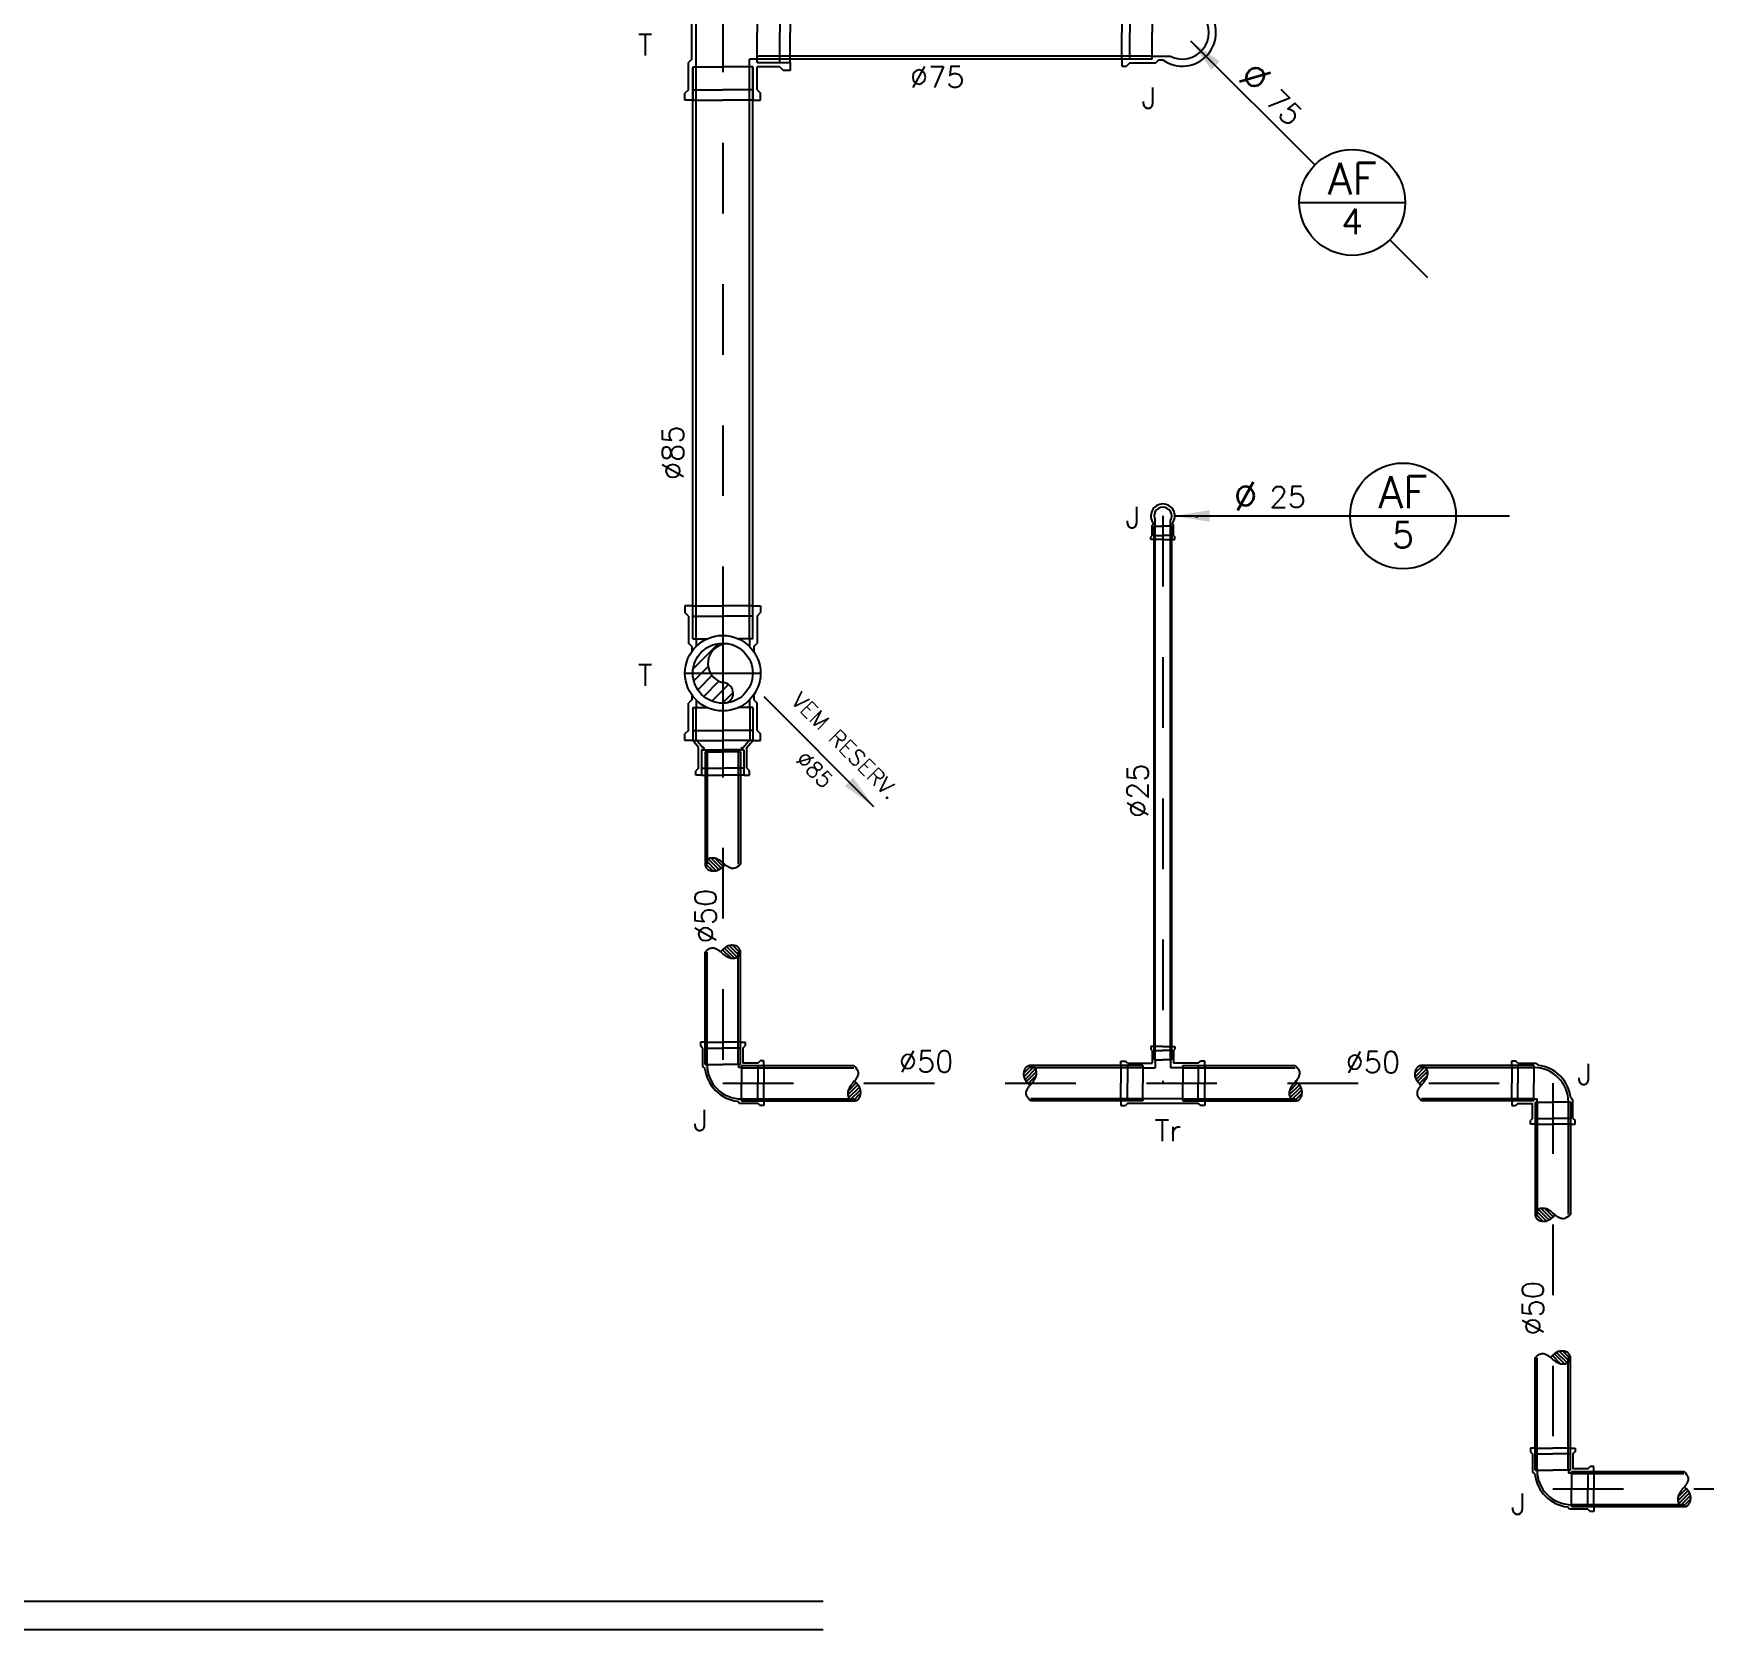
# Model space of a CAD drawing. Header units: millimetres. Extents: x -2485 to 3289, y -257 to 1952.
# Drawn here: x 61.484 to 63.851, y 23.244 to 25.505 of the extents above; entities that cross this region are included whole.
import ezdxf
from ezdxf.enums import TextEntityAlignment as Align

# ---------------------------------------------------------------- set-up
doc = ezdxf.new("R2010")
doc.units = ezdxf.units.MM
doc.header["$LTSCALE"] = 0.3
doc.linetypes.add('CONTINUO', pattern=[0])
doc.linetypes.add('HID', pattern=[0.37, 0.07, -0.1, 0.03, -0.1, 0.07])
for name, color, linetype in [('AF', 4, 'Continuous'), ('PAREDE', 7, 'CONTINUO'), ('TEX', 11, 'Continuous'), ('TEXTO', 3, 'Continuous'), ('TUB', 1, 'Continuous'), ('VISTAS', 1, 'Continuous')]:
    doc.layers.add(name, color=color, linetype=linetype)
doc.layers.add('prumada', color=9, linetype='Continuous', lineweight=15)
doc.styles.add('ROMANS', font='romans.shx', dxfattribs={"height": 0.03})

# ---------------------------------------------------------------- blocks, each defined once
blk = doc.blocks.new('N315')
at = {"layer": 'TEX', "color": 11}
blk.add_line((0.0115, -0.0115), (0.1875, -0.1875), dxfattribs=at)
at = {"layer": 'TEX', "color": 5, "linetype": 'Continuous'}
blk.add_line((0.1655, -0.2405), (0.3155, -0.2405), dxfattribs=at)
at = {"layer": 'TEX'}
blk.add_line((0.2936, -0.2936), (0.347, -0.347), dxfattribs=at)
at = {"layer": 'TEX', "color": 5, "linetype": 'Continuous'}
blk.add_circle((0.2405, -0.2405), 0.075, dxfattribs=at)
at = {"layer": 'TEX', "color": 11}
blk.add_solid([(0.0409, -0.0527), (0.0527, -0.0409), (0.0115, -0.0115)], dxfattribs=at)
at = {"layer": 'TEX', "color": 5, "style": 'ROMANS'}
blk.add_text('%%c', height=0.04, rotation=315, dxfattribs=at).set_placement((0.0766, -0.0649))
at = {"layer": 'TEX', "color": 5, "linetype": 'Continuous', "style": 'ROMANS'}
blk.add_attdef('N', (0.1153, -0.0984), '', height=0.03, rotation=315, dxfattribs=at)
at = {"layer": 'TEX', "color": 9, "linetype": 'Continuous', "style": 'ROMANS'}
for tag, height, p in [('L', 0.045, (0.2405, -0.2293)), ('N', 0.036, (0.2405, -0.2855))]:
    blk.add_attdef(tag, text='', height=height, dxfattribs=at).set_placement(p, align=Align.CENTER)
blk = doc.blocks.new('S-S')
at = {"layer": 'TEX', "color": 11}
blk.add_line((0.2202, 0), (0, 0), dxfattribs=at)
blk.add_solid([(0.1702, 0.0083), (0.1702, -0.0083), (0.2202, 0)], dxfattribs=at)
blk = doc.blocks.new('85')
at = {"layer": 'TEX', "color": 9, "style": 'ROMANS'}
blk.add_text('%%c85', height=0.03, dxfattribs=at).set_placement((0, 0))
blk = doc.blocks.new('50')
at = {"layer": 'TEX', "color": 9, "style": 'ROMANS'}
blk.add_text('%%c50', height=0.03, dxfattribs=at).set_placement((0, 0))
blk = doc.blocks.new('25')
at = {"layer": 'TEX', "color": 9, "style": 'ROMANS'}
blk.add_text('%%c25', height=0.03, dxfattribs=at).set_placement((0, 0))
blk = doc.blocks.new('75')
at = {"layer": 'TEX', "color": 9, "style": 'ROMANS'}
blk.add_text('%%c75', height=0.03, dxfattribs=at).set_placement((0, 0))
blk = doc.blocks.new('85at')
at = {"layer": 'AF', "color": 1}
for p, q in [((0, 0.0535), (0, -0.0548)), ((0.0535, 0), (-0.0535, 0))]:
    blk.add_line(p, q, dxfattribs=at)
at = {"layer": 'AF', "color": 7}
for p, q in [((-0.0114, 0.0054), (-0.0329, 0.0269)), ((-0.0032, 0.0153), (-0.0234, 0.0355)), ((0, 0.03), (-0.011, 0.041)), ((0.0094, 0.0207), (0, 0.03)), ((0.0421, 0.006), (0.006, 0.0421)), ((-0.042, 0), (-0.043, 0.001)), ((-0.0272, -0.0148), (-0.0425, 0.0005)), ((-0.024, 0), (-0.0395, 0.0156)), ((-0.0158, -0.0082), (-0.024, 0))]:
    blk.add_line(p, q, dxfattribs=at)
at = {"layer": 'AF', "color": 3}
for radius in [0.0535, 0.0425]:
    blk.add_circle((0, 0), radius, dxfattribs=at)
for centre, radius, start, end in [((-0.0282, 0), 0.0148, 270, 0), ((0.0138, -0.007), 0.028, 358.5128, 165.498), ((-0.0282, 0), 0.0148, 198.8769, 270)]:
    blk.add_arc(centre, radius, start, end, dxfattribs=at)
blk = doc.blocks.new('T85T')
at = {"layer": 'AF', "color": 3}
for p, q in [((-0.0955, 0.0425), (-0.0955, 0.0535)), ((-0.0955, 0.0535), (-0.086, 0.0535)), ((-0.081, 0.0485), (-0.086, 0.0535)), ((-0.081, 0.0485), (-0.0425, 0.0485)), ((-0.0378, 0.0438), (-0.0425, 0.0485)), ((0.0378, 0.0438), (0.0425, 0.0485)), ((0.081, 0.0485), (0.0425, 0.0485)), ((0.081, 0.0485), (0.086, 0.0535)), ((0.0955, 0.0535), (0.086, 0.0535)), ((0.0955, 0.0425), (0.0955, 0.0535)), ((-0.0955, 0.0425), (-0.0955, 0)), ((-0.0485, 0.0425), (-0.0955, 0.0425)), ((-0.081, 0.0425), (-0.081, 0)), ((-0.0485, 0.0425), (-0.0485, 0.0226)), ((-0.0379, 0.0378), (-0.0485, 0.0378)), ((-0.0307, 0.0438), (-0.0378, 0.0438)), ((0.0378, 0.0438), (0.0307, 0.0438)), ((0.0485, 0.0378), (0.0379, 0.0378)), ((0.0485, 0.0425), (0.0955, 0.0425)), ((0.0485, 0.0425), (0.0485, 0.0226)), ((0.081, 0.0425), (0.081, 0)), ((0.0955, 0.0425), (0.0955, 0)), ((-0.0955, -0.0425), (-0.0955, 0)), ((-0.081, -0.0425), (-0.081, 0)), ((-0.0485, -0.0425), (-0.0485, -0.0226)), ((0.0485, -0.0425), (0.0485, -0.0226)), ((0.081, -0.0425), (0.081, 0)), ((0.0955, -0.0425), (0.0955, 0)), ((-0.0955, -0.0425), (-0.0955, -0.0535)), ((-0.0485, -0.0425), (-0.0955, -0.0425)), ((-0.0379, -0.0378), (-0.0485, -0.0378)), ((-0.0378, -0.0438), (-0.0425, -0.0485)), ((-0.0307, -0.0438), (-0.0378, -0.0438)), ((0.0378, -0.0438), (0.0307, -0.0438)), ((0.0378, -0.0438), (0.0425, -0.0485)), ((0.0485, -0.0378), (0.0379, -0.0378)), ((0.0485, -0.0425), (0.0955, -0.0425)), ((0.0955, -0.0425), (0.0955, -0.0535)), ((-0.0955, -0.0535), (-0.086, -0.0535)), ((-0.081, -0.0485), (-0.086, -0.0535)), ((-0.081, -0.0485), (-0.0425, -0.0485)), ((0.081, -0.0485), (0.0425, -0.0485)), ((0.081, -0.0485), (0.086, -0.0535)), ((0.0955, -0.0535), (0.086, -0.0535))]:
    blk.add_line(p, q, dxfattribs=at)
at = {"layer": 'AF'}
blk.add_blockref('85at', (0, 0), dxfattribs=at)
blk = doc.blocks.new('T85')
at = {"layer": 'AF', "color": 3}
for p, q in [((-0.0425, 0.0955), (-0.0535, 0.0955)), ((-0.0535, 0.0955), (-0.0535, 0.086)), ((-0.0425, 0.0955), (0, 0.0955)), ((-0.0425, 0.0485), (-0.0425, 0.0955)), ((0.0425, 0.0955), (0, 0.0955)), ((0.0425, 0.0955), (0.0535, 0.0955)), ((0.0425, 0.0485), (0.0425, 0.0955)), ((0.0535, 0.0955), (0.0535, 0.086)), ((-0.0485, 0.081), (-0.0535, 0.086)), ((-0.0485, 0.081), (-0.0485, 0.0425)), ((-0.0425, 0.081), (0, 0.081)), ((0.0425, 0.081), (0, 0.081)), ((0.0485, 0.081), (0.0535, 0.086)), ((0.0485, 0.081), (0.0485, 0.0485)), ((-0.0425, 0.0485), (0, 0.0485)), ((-0.0378, -0.0485), (-0.0378, 0.0485)), ((0.0425, 0.0485), (0, 0.0485)), ((0.0378, 0.0485), (0.0378, 0.0378)), ((0.081, 0.0485), (0.0485, 0.0485)), ((0.081, 0.0485), (0.086, 0.0535)), ((0.0955, 0.0535), (0.086, 0.0535)), ((0.0955, 0.0425), (0.0955, 0.0535)), ((-0.0438, 0.0378), (-0.0485, 0.0425)), ((-0.0438, -0.0378), (-0.0438, 0.0378)), ((0.0485, 0.0378), (0.0378, 0.0378)), ((0.0485, 0.0425), (0.0485, 0)), ((0.0485, 0.0425), (0.0955, 0.0425)), ((0.081, 0.0425), (0.081, 0)), ((0.0955, 0.0425), (0.0955, 0)), ((0.0485, -0.0425), (0.0485, 0)), ((0.081, -0.0425), (0.081, 0)), ((0.0955, -0.0425), (0.0955, 0)), ((-0.0438, -0.0378), (-0.0485, -0.0425)), ((-0.0485, -0.081), (-0.0485, -0.0425)), ((0.0378, -0.0485), (0.0378, -0.0378)), ((0.0485, -0.0378), (0.0378, -0.0378)), ((0.0485, -0.0425), (0.0955, -0.0425)), ((0.0955, -0.0425), (0.0955, -0.0535)), ((-0.0425, -0.0485), (0, -0.0485)), ((-0.0425, -0.0485), (-0.0425, -0.0955)), ((0.0425, -0.0485), (0, -0.0485)), ((0.0425, -0.0485), (0.0425, -0.0955)), ((0.081, -0.0485), (0.0485, -0.0485)), ((0.0485, -0.081), (0.0485, -0.0485)), ((0.081, -0.0485), (0.086, -0.0535)), ((0.0955, -0.0535), (0.086, -0.0535)), ((-0.0485, -0.081), (-0.0535, -0.086)), ((-0.0535, -0.0955), (-0.0535, -0.086)), ((-0.0425, -0.081), (0, -0.081)), ((0.0425, -0.081), (0, -0.081)), ((0.0485, -0.081), (0.0535, -0.086)), ((0.0535, -0.0955), (0.0535, -0.086)), ((-0.0425, -0.0955), (-0.0535, -0.0955)), ((-0.0425, -0.0955), (0, -0.0955)), ((0.0425, -0.0955), (0, -0.0955)), ((0.0425, -0.0955), (0.0535, -0.0955))]:
    blk.add_line(p, q, dxfattribs=at)
blk = doc.blocks.new('J90A75C')
at = {"layer": 'AF', "color": 3}
for p, q in [((0.0745, 0.0427), (0.0792, 0.0475)), ((0.0858, 0.0475), (0.0792, 0.0475)), ((0.0858, 0.0375), (0.0858, 0.0475)), ((0.0427, 0.0333), (0.0172, 0.0333)), ((0.0333, 0.0386), (0.0277, 0.0386)), ((0.0333, 0.0386), (0.0375, 0.0427)), ((0.0745, 0.0427), (0.0375, 0.0427)), ((0.0427, 0.0375), (0.0427, 0)), ((0.0427, 0.0375), (0.0858, 0.0375)), ((0.0745, 0.0375), (0.0745, 0)), ((0.0858, 0.0375), (0.0858, 0)), ((0.0427, -0.0375), (0.0427, 0)), ((0.0745, -0.0375), (0.0745, 0)), ((0.0858, -0.0375), (0.0858, 0)), ((0.0427, -0.0333), (0.0172, -0.0333)), ((0.0333, -0.0386), (0.0277, -0.0386)), ((0.0333, -0.0386), (0.0375, -0.0427)), ((0.0745, -0.0427), (0.0375, -0.0427)), ((0.0427, -0.0375), (0.0858, -0.0375)), ((0.0745, -0.0427), (0.0792, -0.0475)), ((0.0858, -0.0375), (0.0858, -0.0475)), ((0.0858, -0.0475), (0.0792, -0.0475))]:
    blk.add_line(p, q, dxfattribs=at)
for radius, start, end in [(0.0475, 54.3285, 305.6715), (0.0375, 62.623, 297.377)]:
    blk.add_arc((0, 0), radius, start, end, dxfattribs=at)
blk = doc.blocks.new('BR60X50')
at = {"layer": 'AF', "color": 3}
for p, q in [((0, 0.03), (0.036, 0.03)), ((0, 0.0264), (0, 0.03)), ((0, 0.03), (0, 0)), ((0.00288, 0.025), (0.036, 0.025)), ((0.00288, 0.025), (0.00288, 0)), ((0.00288, 0.02112), (0.00288, 0.025)), ((0.036, 0.03), (0.036, 0)), ((0, -0.03), (0, 0)), ((0.00288, 0.02112), (0.00012, 0.02112)), ((0.00288, -0.025), (0.00288, 0)), ((0.00288, -0.02112), (0.00012, -0.02112)), ((0.00288, -0.02112), (0.00288, -0.025)), ((0.036, -0.03), (0.036, 0)), ((0, -0.0264), (0, -0.03)), ((0, -0.03), (0.036, -0.03)), ((0.00288, -0.025), (0.036, -0.025))]:
    blk.add_line(p, q, dxfattribs=at)
blk = doc.blocks.new('J90A50')
at = {"layer": 'AF', "color": 3}
for p, q in [((0.0239, 0.0285), (0.0208, 0.0254)), ((0.0497, 0.0285), (0.0239, 0.0285)), ((0.0267, 0.025), (0.058, 0.025)), ((0.0267, 0.025), (0.0267, 0)), ((0.0497, 0.0285), (0.0528, 0.0317)), ((0.0497, 0.025), (0.0497, 0)), ((0.058, 0.0317), (0.0528, 0.0317)), ((0.058, 0.025), (0.058, 0.0317)), ((0.058, 0.025), (0.058, 0)), ((0.0497, -0.025), (0.0497, 0)), ((0.058, -0.025), (0.058, 0)), ((-0.0285, -0.0239), (-0.0254, -0.0208)), ((0.0222, -0.0267), (0.0222, -0.0222)), ((0.0267, -0.0222), (0.0222, -0.0222)), ((0.0267, -0.025), (0.0267, 0)), ((-0.0285, -0.0497), (-0.0285, -0.0239)), ((-0.025, -0.0267), (-0.025, -0.058)), ((-0.025, -0.0267), (0, -0.0267)), ((0.025, -0.0267), (0, -0.0267)), ((0.025, -0.0267), (0.025, -0.058)), ((0.0267, -0.025), (0.058, -0.025)), ((0.0497, -0.0285), (0.0285, -0.0285)), ((0.0285, -0.0497), (0.0285, -0.0285)), ((0.0497, -0.0285), (0.0528, -0.0317)), ((0.058, -0.0317), (0.0528, -0.0317)), ((0.058, -0.025), (0.058, -0.0317)), ((-0.0285, -0.0497), (-0.0317, -0.0528)), ((-0.0317, -0.058), (-0.0317, -0.0528)), ((-0.025, -0.058), (-0.0317, -0.058)), ((-0.025, -0.0497), (0, -0.0497)), ((-0.025, -0.058), (0, -0.058)), ((0.025, -0.0497), (0, -0.0497)), ((0.025, -0.058), (0, -0.058)), ((0.025, -0.058), (0.0317, -0.058)), ((0.0285, -0.0497), (0.0317, -0.0528)), ((0.0317, -0.058), (0.0317, -0.0528))]:
    blk.add_line(p, q, dxfattribs=at)
for radius, start, end in [(0.0524, 96.4316, 173.5684), (0.0489, 90, 180)]:
    blk.add_arc((0.0267, -0.0267), radius, start, end, dxfattribs=at)
blk = doc.blocks.new('T50x25')
at = {"layer": 'AF', "color": 3}
for p, q in [((-0.0315, 0.0595), (-0.0315, 0.0531)), ((-0.025, 0.0595), (-0.0315, 0.0595)), ((-0.0285, 0.0501), (-0.0315, 0.0531)), ((-0.0285, -0.0501), (-0.0285, 0.0501)), ((-0.025, 0.0285), (-0.025, 0.0595)), ((-0.025, 0.0595), (0, 0.0595)), ((-0.025, 0.0501), (-0.0162, 0.0501)), ((-0.0162, 0.0501), (0, 0.0501)), ((0.025, 0.0595), (0, 0.0595)), ((0.0162, 0.0501), (0, 0.0501)), ((0.025, 0.0501), (0.0162, 0.0501)), ((0.025, 0.0285), (0.025, 0.0595)), ((0.025, 0.0595), (0.0315, 0.0595)), ((0.0285, 0.0501), (0.0315, 0.0531)), ((0.0285, 0.0501), (0.0285, 0.015)), ((0.0315, 0.0595), (0.0315, 0.0531)), ((-0.025, 0.0285), (0, 0.0285)), ((-0.022, 0.0285), (-0.025, 0.0285)), ((-0.022, -0.0285), (-0.022, 0.0285)), ((0.025, 0.0285), (0, 0.0285)), ((0.022, 0.0285), (0.025, 0.0285)), ((0.022, 0.0285), (0.022, 0.0108)), ((0.033, 0.0108), (0.022, 0.0108)), ((0.0465, 0.015), (0.0285, 0.015)), ((0.033, 0.0125), (0.052, 0.0125)), ((0.033, 0.0125), (0.033, 0)), ((0.0465, 0.015), (0.0485, 0.017)), ((0.0465, 0.0125), (0.0465, 0)), ((0.0465, -0.0125), (0.0465, 0)), ((0.052, 0.017), (0.0485, 0.017)), ((0.052, 0.0125), (0.052, 0.017)), ((0.052, 0), (0.052, 0.0125)), ((0.052, 0), (0.052, -0.0125)), ((0.022, -0.0285), (0.022, -0.0108)), ((0.033, -0.0108), (0.022, -0.0108)), ((0.0465, -0.015), (0.0285, -0.015)), ((0.0285, -0.0501), (0.0285, -0.015)), ((0.033, -0.0125), (0.033, 0)), ((0.033, -0.0125), (0.052, -0.0125)), ((0.0465, -0.015), (0.0485, -0.017)), ((0.052, -0.017), (0.0485, -0.017)), ((0.052, -0.0125), (0.052, -0.017)), ((-0.025, -0.0285), (0, -0.0285)), ((-0.022, -0.0285), (-0.025, -0.0285)), ((-0.025, -0.0285), (-0.025, -0.0595)), ((0.025, -0.0285), (0, -0.0285)), ((0.022, -0.0285), (0.025, -0.0285)), ((0.025, -0.0285), (0.025, -0.0595)), ((-0.0285, -0.0501), (-0.0315, -0.0531)), ((-0.0315, -0.0595), (-0.0315, -0.0531)), ((-0.025, -0.0595), (-0.0315, -0.0595)), ((-0.025, -0.0501), (-0.0162, -0.0501)), ((-0.025, -0.0595), (0, -0.0595)), ((-0.0162, -0.0501), (0, -0.0501)), ((0.0162, -0.0501), (0, -0.0501)), ((0.025, -0.0595), (0, -0.0595)), ((0.025, -0.0501), (0.0162, -0.0501)), ((0.025, -0.0595), (0.0315, -0.0595)), ((0.0285, -0.0501), (0.0315, -0.0531)), ((0.0315, -0.0595), (0.0315, -0.0531))]:
    blk.add_line(p, q, dxfattribs=at)
blk = doc.blocks.new('J90A25C')
at = {"layer": 'AF', "color": 3}
for p, q in [((0.0142, 0.0108), (0.0063, 0.0108)), ((0.0114, 0.0133), (0.0106, 0.0133)), ((0.0114, 0.0133), (0.0132, 0.015)), ((0.0277, 0.015), (0.0132, 0.015)), ((0.0142, 0.0125), (0.0332, 0.0125)), ((0.0142, 0.0125), (0.0142, 0)), ((0.0142, -0.0125), (0.0142, 0)), ((0.0277, 0.015), (0.0297, 0.017)), ((0.0277, 0.0125), (0.0277, 0)), ((0.0277, -0.0125), (0.0277, 0)), ((0.0332, 0.017), (0.0297, 0.017)), ((0.0332, 0), (0.0332, 0.017)), ((0.0332, 0), (0.0332, -0.017)), ((0.0142, -0.0108), (0.0063, -0.0108)), ((0.0114, -0.0133), (0.0106, -0.0133)), ((0.0114, -0.0133), (0.0132, -0.015)), ((0.0277, -0.015), (0.0132, -0.015)), ((0.0142, -0.0125), (0.0332, -0.0125)), ((0.0277, -0.015), (0.0297, -0.017)), ((0.0332, -0.017), (0.0297, -0.017))]:
    blk.add_line(p, q, dxfattribs=at)
blk.add_lwpolyline([(0.0332, 0.017), (0.0332, 0.017), (0.0332, 0.017), (0.0332, 0.017)], dxfattribs=at)
blk.add_lwpolyline([(0.0332, 0.017), (0.0332, 0.017), (0.0332, 0.017), (0.0332, 0.017)], dxfattribs=at)
for radius, start, end in [(0.017, 51.3607, 180), (0.017, 180, 308.6393), (0.0125, 59.7687, 180), (0.0125, 180, 300.2313)]:
    blk.add_arc((0, 0), radius, start, end, dxfattribs=at)
blk = doc.blocks.new('BA50')
at = {"layer": 'AF', "color": 7}
for p, q in [((0, 0.025), (0.0023, 0.0227)), ((-0.0083, -0.0112), (0.0032, 0.0004)), ((-0.0018, 0.0003), (-0.0027, -0.0007)), ((-0.0009, 0.0013), (-0.0018, 0.0003)), ((-0.0001, 0.0023), (-0.0009, 0.0013)), ((0.0007, 0.0032), (-0.0001, 0.0023)), ((0.0037, 0), (0.0005, 0.0031)), ((0.0015, 0.0041), (0.0007, 0.0032)), ((0.0022, 0.005), (0.0015, 0.0041)), ((0.0028, 0.0059), (0.0022, 0.005)), ((0.0023, 0.0227), (0.0039, 0.0206)), ((0.0034, 0.0067), (0.0028, 0.0059)), ((0.0039, 0.0075), (0.0034, 0.0067)), ((0.006, -0.0028), (0.0037, 0)), ((0.0039, 0.0206), (0.005, 0.0186)), ((0.0044, 0.0084), (0.0039, 0.0075)), ((0.0048, 0.0093), (0.0044, 0.0084)), ((0.0052, 0.0103), (0.0048, 0.0093)), ((0.005, 0.0186), (0.0057, 0.0169)), ((0.0056, 0.0114), (0.0052, 0.0103)), ((0.0059, 0.0126), (0.0056, 0.0114)), ((0.0057, 0.0169), (0.006, 0.0153)), ((0.006, 0.0139), (0.0059, 0.0126)), ((0.006, 0.0153), (0.006, 0.0139)), ((-0.0086, -0.0133), (-0.0087, -0.0144)), ((-0.0087, -0.0144), (-0.0086, -0.0155)), ((-0.0085, -0.0121), (-0.0086, -0.0133)), ((-0.0086, -0.0155), (-0.0085, -0.0166)), ((-0.0085, -0.0166), (0.0057, -0.0024)), ((-0.0083, -0.0111), (-0.0085, -0.0121)), ((-0.0085, -0.0166), (-0.0083, -0.0177)), ((-0.008, -0.01), (-0.0083, -0.0111)), ((-0.0083, -0.0177), (-0.008, -0.0188)), ((-0.0077, -0.0089), (-0.008, -0.01)), ((-0.008, -0.0188), (-0.0075, -0.0198)), ((-0.0073, -0.0079), (-0.0077, -0.0089)), ((-0.0075, -0.0198), (-0.007, -0.0208)), ((-0.0068, -0.0069), (-0.0073, -0.0079)), ((-0.0072, -0.0204), (0.0077, -0.0055)), ((-0.007, -0.0208), (-0.0063, -0.0216)), ((-0.0063, -0.0059), (-0.0068, -0.0069)), ((-0.0057, -0.0048), (-0.0063, -0.0059)), ((-0.0063, -0.0216), (-0.0056, -0.0224)), ((-0.005, -0.0038), (-0.0057, -0.0048)), ((-0.0056, -0.0224), (-0.0048, -0.0231)), ((-0.0043, -0.0028), (-0.005, -0.0038)), ((-0.0048, -0.0231), (-0.0039, -0.0237)), ((-0.0047, -0.0232), (0.0092, -0.0093)), ((-0.0035, -0.0017), (-0.0043, -0.0028)), ((-0.0027, -0.0007), (-0.0035, -0.0017)), ((-0.0011, -0.0248), (0.0095, -0.0142)), ((0.0043, -0.0239), (0.0051, -0.0234)), ((0.0051, -0.0234), (0.0058, -0.0229)), ((0.0058, -0.0229), (0.0064, -0.0223)), ((0.0077, -0.0054), (0.006, -0.0028)), ((0.0064, -0.0223), (0.0069, -0.0217)), ((0.0069, -0.0217), (0.0075, -0.021)), ((0.0075, -0.021), (0.0079, -0.0203)), ((0.0088, -0.0078), (0.0077, -0.0054)), ((0.0079, -0.0203), (0.0083, -0.0195)), ((0.0083, -0.0195), (0.0087, -0.0186)), ((0.0087, -0.0186), (0.009, -0.0176)), ((0.0094, -0.0099), (0.0088, -0.0078)), ((0.009, -0.0176), (0.0092, -0.0164)), ((0.0092, -0.0164), (0.0094, -0.0151)), ((0.0096, -0.0118), (0.0094, -0.0099)), ((0.0094, -0.0151), (0.0096, -0.0135)), ((0.0096, -0.0135), (0.0096, -0.0118)), ((-0.0039, -0.0237), (-0.0029, -0.0242)), ((-0.0029, -0.0242), (-0.0019, -0.0246)), ((-0.0019, -0.0246), (-0.001, -0.0249)), ((-0.001, -0.0249), (0, -0.025)), ((0, -0.025), (0.0009, -0.025)), ((0.0009, -0.025), (0.0018, -0.0249)), ((0.0018, -0.0249), (0.0027, -0.0246)), ((0.0027, -0.0246), (0.0035, -0.0243)), ((0.0035, -0.0243), (0.0043, -0.0239))]:
    blk.add_line(p, q, dxfattribs=at)
blk = doc.blocks.new('BA50T')
at = {"layer": 'AF', "color": 3, "linetype": 'Continuous'}
for p, q in [((0, 0.025), (0.1591, 0.025)), ((0, 0.022), (0.1591, 0.022)), ((0, -0.022), (0.1591, -0.022)), ((0, -0.025), (0.1591, -0.025))]:
    blk.add_line(p, q, dxfattribs=at)
at = {"layer": 'AF'}
blk.add_blockref('BA50', (0.1591, 0), dxfattribs=at)
blk = doc.blocks.new('N0')
at = {"layer": 'TEX', "color": 11}
blk.add_line((0.0162, 0), (0.2652, 0), dxfattribs=at)
at = {"layer": 'TEX', "color": 5, "linetype": 'Continuous'}
blk.add_line((0.2652, 0), (0.4152, 0), dxfattribs=at)
at = {"layer": 'TEX'}
blk.add_line((0.4152, 0), (0.4908, 0), dxfattribs=at)
at = {"layer": 'TEX', "color": 5, "linetype": 'Continuous'}
blk.add_circle((0.3402, 0), 0.075, dxfattribs=at)
at = {"layer": 'TEX', "color": 11}
blk.add_solid([(0.0662, -0.0083), (0.0662, 0.0083), (0.0162, 0)], dxfattribs=at)
at = {"layer": 'TEX', "color": 5, "style": 'ROMANS'}
blk.add_text('%%c', height=0.04, dxfattribs=at).set_placement((0.1, 0.0083))
at = {"layer": 'TEX', "style": 'ROMANS'}
blk.add_text('JJ', height=0.001, dxfattribs=at).set_placement((0.0472, -0.002))
at = {"layer": 'TEX', "color": 9, "linetype": 'Continuous', "style": 'ROMANS'}
for tag, height, p in [('L', 0.045, (0.3402, 0.0113)), ('N', 0.036, (0.3402, -0.0449))]:
    blk.add_attdef(tag, text='', height=height, dxfattribs=at).set_placement(p, align=Align.CENTER)
at = {"layer": 'TEX', "color": 5, "linetype": 'Continuous', "style": 'ROMANS'}
blk.add_attdef('N', (0.1511, 0.012), '', height=0.03, dxfattribs=at)

msp = doc.modelspace()

# ---------------------------------------------------------------- linework, layer by layer
at = {"layer": 'AF', "color": 3}
for p, q in [((62.417624, 24.647031), (62.417624, 25.456054)), ((62.422324, 24.647031), (62.422324, 25.457313)), ((62.497924, 24.647031), (62.497924, 25.457313)), ((62.502624, 24.647031), (62.502624, 25.456054)), ((63.071042, 24.050778), (63.071042, 24.806997)), ((63.072742, 24.050778), (63.072742, 24.806997)), ((63.094342, 24.050778), (63.094342, 24.806997)), ((63.096042, 24.050778), (63.096042, 24.806997)), ((62.417624, 24.550031), (62.437541, 24.550031)), ((62.417624, 24.550031), (62.417624, 24.503031)), ((62.421874, 24.550031), (62.421874, 24.504594)), ((62.502624, 24.550031), (62.482707, 24.550031)), ((62.498374, 24.550031), (62.498374, 24.504594)), ((62.502624, 24.550031), (62.502624, 24.503031)), ((62.425874, 24.493331), (62.417624, 24.503031)), ((62.431453, 24.493331), (62.421874, 24.504594)), ((62.488795, 24.493331), (62.498374, 24.504594)), ((62.494374, 24.493331), (62.502624, 24.503031)), ((62.425874, 24.464031), (62.425874, 24.493331)), ((62.430124, 24.490031), (62.430124, 24.454031)), ((62.430124, 24.490031), (62.460124, 24.490031)), ((62.433424, 24.493331), (62.431453, 24.493331)), ((62.433424, 24.493331), (62.433424, 24.490031)), ((62.490124, 24.490031), (62.460124, 24.490031)), ((62.486824, 24.493331), (62.488795, 24.493331)), ((62.486824, 24.493331), (62.486824, 24.490031)), ((62.490124, 24.490031), (62.490124, 24.454031)), ((62.494374, 24.464031), (62.494374, 24.493331)), ((62.425874, 24.464031), (62.422124, 24.460281)), ((62.422124, 24.454031), (62.422124, 24.460281)), ((62.430124, 24.454031), (62.422124, 24.454031)), ((62.430124, 24.464031), (62.460124, 24.464031)), ((62.430124, 24.454031), (62.460124, 24.454031)), ((62.490124, 24.464031), (62.460124, 24.464031)), ((62.490124, 24.454031), (62.460124, 24.454031)), ((62.490124, 24.454031), (62.498124, 24.454031)), ((62.494374, 24.464031), (62.498124, 24.460281)), ((62.498124, 24.454031), (62.498124, 24.460281))]:
    msp.add_line(p, q, dxfattribs=at)
at = {"layer": 'PAREDE'}
for p, q in [((61.009081, 23.284068), (62.602406, 23.284068)), ((61.009081, 23.244068), (62.602406, 23.244068))]:
    msp.add_line(p, q, dxfattribs=at)
at = {"layer": 'TUB', "linetype": 'HID'}
for p, q in [((62.460124, 26.149559), (62.460124, 24.646031)), ((63.083542, 24.821197), (63.083542, 24.017778)), ((62.460124, 24.551031), (62.460124, 24.017778)), ((62.460124, 24.017778), (63.635806, 24.017778)), ((63.635806, 24.017778), (63.635806, 23.44316)), ((63.635806, 23.44316), (64.221238, 23.44316))]:
    msp.add_line(p, q, dxfattribs=at)
at = {"layer": 'TUB', "color": 3}
for p, q in [((63.068533, 25.472513), (62.508624, 25.472513)), ((63.068533, 25.468313), (62.508624, 25.468313))]:
    msp.add_line(p, q, dxfattribs=at)

# ---------------------------------------------------------------- block references
at = {"layer": 'prumada'}
ref = msp.add_blockref('N315', (63.111283, 25.505813), dxfattribs=at)
ref.add_attrib('L', 'AF', dxfattribs={"layer": 'TEX', "color": 9, "linetype": 'Continuous', "height": 0.045, "style": 'ROMANS'}).set_placement((63.351831, 25.276558), align=Align.CENTER)
ref.add_attrib('N', '4', dxfattribs={"layer": 'TEX', "color": 9, "linetype": 'Continuous', "height": 0.036, "style": 'ROMANS'}).set_placement((63.351831, 25.220323), align=Align.CENTER)
ref.add_attrib('N', '75', (63.226612, 25.407394), dxfattribs={"layer": 'TEX', "color": 5, "linetype": 'Continuous', "height": 0.03, "rotation": 315, "style": 'ROMANS'})
at = {"layer": 'TEXTO'}
for name, p, rotation in [('S-S', (62.518619, 24.564943), 315.0000000000184), ('25', (63.062837, 24.393478), 90), ('50', (62.450705, 24.216042), 90), ('50', (63.622646, 23.660607), 90)]:
    msp.add_blockref(name, p, dxfattribs=dict(at, rotation=rotation))
at = {"layer": 'TEXTO', "xscale": 0.7500000000001267, "yscale": 0.75, "zscale": 0.75, "rotation": 315}
msp.add_blockref('85', (62.561731, 24.474514), dxfattribs=at)
at = {"layer": 'TEXTO'}
for p in [(62.709646, 24.033571), (63.34243, 24.032554)]:
    msp.add_blockref('50', p, dxfattribs=at)
at = {"layer": 'TUB'}
for name, p in [('T85', (62.460124, 25.505813)), ('75', (62.725334, 25.427895))]:
    msp.add_blockref(name, p, dxfattribs=at)
for name, p, rotation in [('J90A75C', (63.111283, 25.505813), 180), ('85', (62.404506, 24.872201), 90), ('J90A25C', (63.083542, 24.821197), 270), ('T85T', (62.460124, 24.598531), 90), ('BR60X50', (62.460124, 24.490031), 270), ('J90A50', (62.460124, 24.017778), 90), ('T50x25', (63.083542, 24.017778), 90), ('J90A50', (63.635806, 24.017778), 270), ('J90A50', (63.635806, 23.44316), 90)]:
    msp.add_blockref(name, p, dxfattribs=dict(at, rotation=rotation))
at = {"layer": 'VISTAS', "linetype": 'HID'}
ref = msp.add_blockref('N0', (63.083542, 24.821197), dxfattribs=at)
ref.add_attrib('L', 'AF', dxfattribs={"layer": 'TEX', "color": 9, "linetype": 'Continuous', "height": 0.045, "style": 'ROMANS'}).set_placement((63.423728, 24.83249), align=Align.CENTER)
ref.add_attrib('N', '5', dxfattribs={"layer": 'TEX', "color": 9, "linetype": 'Continuous', "height": 0.036, "style": 'ROMANS'}).set_placement((63.423728, 24.776254), align=Align.CENTER)
ref.add_attrib('N', '25', (63.234685, 24.833154), dxfattribs={"layer": 'TEX', "color": 5, "linetype": 'Continuous', "height": 0.03, "style": 'ROMANS'})
for p, rotation in [((62.460124, 24.487151), 270), ((62.460124, 24.044444), 90), ((63.055042, 24.017778), 180), ((63.60914, 24.017778), 180), ((63.635806, 23.991111), 270), ((63.635806, 23.469827), 90)]:
    msp.add_blockref('BA50T', p, dxfattribs=dict(at, rotation=rotation))
for p in [(62.486791, 24.017778), (63.112042, 24.017778), (63.662473, 23.44316)]:
    msp.add_blockref('BA50T', p, dxfattribs=at)

# ---------------------------------------------------------------- texts
at = {"layer": 'TEX', "color": 9, "style": 'ROMANS'}
for s, p in [('T', (62.339967, 25.473396)), ('J', (63.053617, 25.398218)), ('J', (63.030832, 24.804145)), ('T', (62.339967, 24.580853)), ('J', (63.670575, 24.015363)), ('J', (62.41847, 23.950182)), ('Tr', (63.07202, 23.935896)), ('J', (63.576889, 23.406877))]:
    msp.add_text(s, height=0.03, dxfattribs=at).set_placement(p)
at = {"layer": 'TEXTO', "insert": (62.63356, 24.495731), "char_height": 0.0225, "width": 0.55560177, "attachment_point": 5, "rotation": 315, "style": 'ROMANS'}
msp.add_mtext('VEM RESERV.', dxfattribs=at)

doc.saveas('drawing.dxf')
